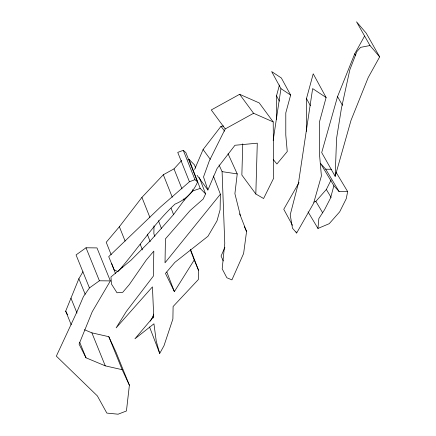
<?xml version="1.0" encoding="UTF-8"?>
<svg xmlns="http://www.w3.org/2000/svg" width="436" height="436" viewBox="0 0 436 436"><rect width="100%" height="100%" fill="white"/><g stroke="black" fill="none" stroke-linecap="round" stroke-linejoin="round"><path stroke-width="0.65" d="M279.454 85.004L276.511 95.822L276.626 119.295M326.117 97.517L312.65 88.595L298.486 182.858L290.213 214.817L292.458 228.213L296.66 232.998L313.577 203.34L321.403 175.931L319.381 153.036L319.381 122.265L326.117 97.517L313.222 73.809L306.486 98.558L306.666 131.35M154.012 225.804L153.87 233.783L154.84 236.307M190.505 249.397L198.5 270.206L198.336 279.569L173.108 306.519L172.89 319.005L164.007 345.694L159.712 353.46L149.532 326.973M213.351 175.921L220.382 194.211L220.109 209.716L216.986 220.894L207.945 236.296L174.885 262.347L165.462 273.421L174.373 291.619L194.227 259.981L190.347 249.893M242.759 143.864L241.855 175.038L255.823 194.009L263.589 198.522L273.699 178.122L273.203 121.906L259.235 102.934L239.631 94.307L211.275 109.948L225.238 128.92L209.302 160.9L203.525 176.929L207.901 190.009L217.052 168.525L234.971 145.27L257.289 143.188L255.823 194.009M335.17 176.346L336.581 138.31L341.443 108.193L349.852 69.738L356.839 51.655L360.556 47.355L369.995 45.546L379.663 56.876L368.191 77.586L351.007 120.358L335.17 176.346L321.703 152.6L337.54 96.618L354.724 53.841L364.556 36.09M317.958 228.448L318.863 218.534L324.542 209.743L330.559 198.015L333.883 185.725L320.531 163.413L325.708 169.201L339.061 191.513L347.661 191.622L346.228 198.756L339.704 211.798L329.213 223.695L317.958 228.448L308.034 211.852M84.431 329.73L91.892 332.853L108.804 336.696L116.009 352.206L129.388 385.206L126.435 410.985L118.096 414.2L106.842 413.088L97.359 395.904L56.337 356.141L76.818 312.116L83.461 296.502L89.434 287.923L99.408 280.779L110.357 280.915L96.977 247.915L86.028 247.779L76.055 254.918L89.434 287.923M228.044 153.75L237.233 173.915L234.9 193.688L240.421 215.716L246.563 231.489L243.615 253.49L231.925 279.879L226.845 277.743L222.18 268.838L224.769 243.435L222.088 171.637L219.025 164.917M273.17 140.392L280.948 88.644L271.661 71.575L281.356 78L290.643 95.07L285.793 112.891L285.793 135.046L287.248 151.532L276.904 163.99L273.214 159.505M150.404 321.119L152.856 316.683L153.701 314.138M71.242 324.842L65.689 311.141L78.867 278.708L82.971 271.737M194.57 169.533L203.089 149.553L221.008 126.298L223.712 126.048M224.872 247.457L221.068 256.046L223.297 260.935M199.301 177.485L205.607 193.884L203.127 199.105L190.145 210.512L165.44 238.868L165.021 262.794L220.382 194.211M313.985 202.173L315.86 201.383L326.351 189.486L331.093 179.997M197.552 181.992C193.339 192.118 185.153 200.004 175.01 204.103C153.298 224.333 137.465 249.523 117.905 271.644L114.167 269.851L108.717 256.646L160.448 207.029L189.431 181.763L194.968 179.681L197.552 181.992L185.867 152.627L183.284 150.322L177.746 152.404L189.431 181.763M299.025 182.537L283.765 209.285L292.469 225.292M110.357 280.915L92.247 311.707L79.063 344.14L85.996 357.793L105.267 365.853L122.178 369.695L129.388 385.206M159.712 353.46L156.273 341.257L153.941 323.801L134.915 338.794L153.728 316.58L152.436 286.883L116.14 327.872L126.386 311.38L153.379 276.097L153.815 251.131L146.289 260.009L129.307 284.583L122.707 292.327L116.995 292.769L111.463 284.038L110.957 276.947L130.98 260.259L150.633 240.465L173.544 214.545L184.166 200.217L192.903 190.908L200.2 188.412L205.607 193.884M111.196 254.777L106.226 242.285L119.382 226.709L141.929 197.377L163.326 174.743L174.008 168.874L181.719 160.426M225.238 128.92L253.594 113.278L273.203 121.906M187.834 159.821L189.05 159.402L194.456 164.873L195.666 168.024M325.708 169.201L331.66 169.277M222.088 171.637L237.233 173.915M280.948 88.644L290.643 95.07M333.883 185.725L339.061 191.513M239.631 94.307L253.594 113.278M221.008 126.298L224.6 131.176M203.089 149.553L210.272 159.309M197.127 175.37L207.901 190.009M336.02 172.171L347.661 191.622M326.351 189.486L331.147 197.497M315.86 201.383L322.705 212.828M379.663 56.876L366.196 33.131L356.528 21.8L369.995 45.546M354.724 53.841L355.705 55.579M337.54 96.618L342.467 105.305M306.486 98.558L310.356 105.67M276.511 95.822L279.389 101.119M296.011 231.81L296.66 232.998M65.689 311.141L67.498 314.699M239.587 213.88L240.421 215.716M244.334 226.6L246.563 231.489M194.227 259.981L198.5 270.206M86.028 247.779L99.408 280.779M108.804 336.696L122.178 369.695M78.867 278.708L85.178 294.273M91.892 332.853L105.267 365.853M70.959 298.17L77.019 313.113M79.69 342.227L85.996 357.793M183.284 150.322L194.968 179.681M174.008 168.874L181.965 188.864M163.326 174.743L172.275 197.23M141.929 197.377L149.88 217.368M119.382 226.709L125.099 241.081M189.05 159.402L200.2 188.412M192.418 189.649L192.903 190.908M183.681 198.958L184.166 200.217M171.119 208.239L173.544 214.545M158.41 220.578L161.56 228.78M166.857 272.069L174.373 291.619M147.275 234.105L150.18 241.675M140.229 244.242L142.409 249.915M152.856 316.683L153.341 317.942M122.276 266.298L122.761 267.557M111.556 263.317L115.436 273.405"/></g></svg>
